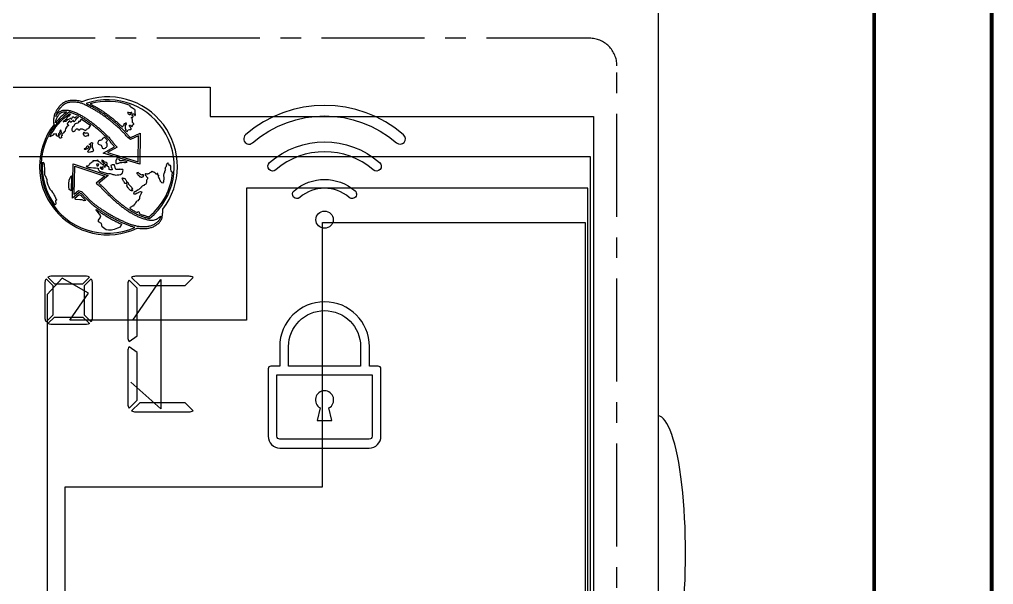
# Model space of a CAD drawing. Header units: millimetres. Extents: x 50 to 800, y 302 to 428.
# Drawn here: x 573.88 to 609.35, y 382.34 to 402.91 of the extents above; entities that cross this region are included whole.
import ezdxf

# ---------------------------------------------------------------- set-up
doc = ezdxf.new("R2010")
doc.units = ezdxf.units.MM
doc.header["$LTSCALE"] = 3
doc.linetypes.add('CENTER', pattern=[2, 1.25, -0.25, 0.25, -0.25])
for name, color, linetype in [('1', 4, 'CONTINUOUS'), ('com', 1, 'CONTINUOUS'), ('DWG', 7, 'CONTINUOUS'), ('title', 7, 'CONTINUOUS')]:
    doc.layers.add(name, color=color, linetype=linetype)

# ---------------------------------------------------------------- blocks, each defined once
blk = doc.blocks.new('SIGN-C')
at = {"layer": '1', "color": 4, "const_width": 0.238}
blk.add_lwpolyline([(0, 0), (0, 210), (297, 210), (297, 0)], close=True, dxfattribs=at)
at = {"layer": 'title', "const_width": 0.238}
blk.add_lwpolyline([(7.137, 7.137), (7.137, 202.863), (289.863, 202.863), (289.863, 7.137)], close=True, dxfattribs=at)
blk = doc.blocks.new('SPC')
at = {"layer": 'DWG'}
for points in [[(55.425, 38.715), (55.392, 38.721), (55.359, 38.726), (55.326, 38.73), (55.293, 38.733), (55.26, 38.735), (55.226, 38.736), (55.193, 38.736), (55.159, 38.735), (55.126, 38.733), (55.093, 38.73), (55.06, 38.726), (55.027, 38.719), (54.994, 38.712), (54.963, 38.702), (54.937, 38.691), (54.907, 38.677), (54.877, 38.661), (54.849, 38.643), (54.821, 38.624), (54.795, 38.604), (54.77, 38.582), (54.745, 38.56), (54.722, 38.536), (54.699, 38.511), (54.677, 38.486), (54.657, 38.459), (54.637, 38.432), (54.619, 38.404), (54.602, 38.376), (54.585, 38.347), (54.57, 38.317), (54.556, 38.287), (54.543, 38.256), (54.531, 38.225), (54.528, 38.217), (54.518, 38.185), (54.509, 38.153), (54.501, 38.12), (54.495, 38.088), (54.491, 38.054), (54.488, 38.021), (54.487, 37.988), (54.488, 37.954), (54.492, 37.921), (54.499, 37.889), (54.508, 37.861, 0.794375), (57.538, 34.091), (57.567, 34.086), (57.6, 34.082), (57.633, 34.078), (57.666, 34.074), (57.699, 34.072), (57.733, 34.07), (57.766, 34.07), (57.8, 34.07), (57.833, 34.072), (57.866, 34.074), (57.9, 34.078), (57.933, 34.082), (57.965, 34.088), (57.998, 34.096), (58.03, 34.105), (58.062, 34.115), (58.093, 34.127), (58.124, 34.14), (58.153, 34.155), (58.182, 34.171), (58.211, 34.189), (58.239, 34.207), (58.266, 34.226), (58.293, 34.246), (58.318, 34.268), (58.342, 34.292), (58.364, 34.316), (58.384, 34.343), (58.402, 34.371), (58.418, 34.401), (58.43, 34.432), (58.44, 34.463), (58.445, 34.488), (58.45, 34.521), (58.455, 34.554), (58.458, 34.587), (58.461, 34.621), (58.464, 34.654), (58.466, 34.687), (58.468, 34.721), (58.47, 34.754), (58.471, 34.778, 0.762052), (55.526, 38.688), (55.522, 38.69), (55.49, 38.699), (55.458, 38.707)], [(55.686, 38.619), (55.715, 38.605), (55.745, 38.59), (55.775, 38.574), (55.805, 38.559), (55.834, 38.544), (55.864, 38.528), (55.893, 38.512), (55.922, 38.496), (55.951, 38.479), (55.98, 38.463), (56.009, 38.446), (56.038, 38.429), (56.067, 38.412), (56.095, 38.395), (56.124, 38.377), (56.152, 38.359), (56.18, 38.341), (56.208, 38.323), (56.236, 38.305), (56.264, 38.286), (56.292, 38.268), (56.319, 38.249), (56.347, 38.23), (56.374, 38.211), (56.401, 38.191), (56.428, 38.171), (56.455, 38.152), (56.482, 38.132), (56.508, 38.111), (56.535, 38.091), (56.561, 38.071), (56.587, 38.05), (56.613, 38.029), (56.639, 38.008), (56.665, 37.987), (56.691, 37.965), (56.716, 37.944), (56.742, 37.922), (56.767, 37.9), (56.792, 37.878), (56.817, 37.856), (56.842, 37.834), (56.866, 37.811), (56.891, 37.788), (56.915, 37.766), (56.94, 37.743), (56.964, 37.72), (56.988, 37.697), (57.012, 37.673), (57.036, 37.65), (57.059, 37.626), (57.083, 37.602), (57.092, 37.593), (57.115, 37.568), (57.137, 37.543), (57.158, 37.518), (57.179, 37.492), (57.201, 37.467), (57.224, 37.442), (57.248, 37.419), (57.274, 37.398), (57.302, 37.38), (57.644, 37.546), (57.634, 36.419), (56.296, 36.819), (56.706, 37.051), (56.69, 37.068), (56.668, 37.093), (56.646, 37.119), (56.625, 37.145), (56.604, 37.171), (56.584, 37.197), (56.563, 37.224), (56.543, 37.25), (56.522, 37.276), (56.5, 37.302), (56.479, 37.327), (56.457, 37.352), (56.44, 37.369), (56.417, 37.393), (56.393, 37.417), (56.369, 37.441), (56.345, 37.464), (56.321, 37.487), (56.297, 37.509), (56.272, 37.532), (56.247, 37.554), (56.222, 37.577), (56.197, 37.599), (56.172, 37.621), (56.147, 37.643), (56.122, 37.665), (56.096, 37.686), (56.071, 37.708), (56.045, 37.729), (56.019, 37.75), (55.993, 37.771), (55.967, 37.792), (55.941, 37.813), (55.914, 37.833), (55.888, 37.853), (55.861, 37.874), (55.835, 37.894), (55.808, 37.913), (55.781, 37.933), (55.754, 37.953), (55.726, 37.972), (55.699, 37.991), (55.671, 38.01), (55.643, 38.028), (55.616, 38.047), (55.587, 38.065), (55.559, 38.082), (55.531, 38.1), (55.502, 38.117), (55.473, 38.134), (55.444, 38.15), (55.415, 38.166), (55.385, 38.182), (55.356, 38.197), (55.326, 38.212), (55.295, 38.226), (55.265, 38.24), (55.234, 38.253), (55.203, 38.265), (55.172, 38.276), (55.14, 38.287), (55.108, 38.296), (55.076, 38.305), (55.058, 38.309, 0.90576), (57.447, 34.111), (57.436, 34.113), (57.404, 34.122), (57.372, 34.131), (57.34, 34.141), (57.308, 34.152), (57.298, 34.155), (57.267, 34.166), (57.236, 34.178), (57.205, 34.19), (57.173, 34.202), (57.142, 34.214), (57.112, 34.227), (57.081, 34.24), (57.05, 34.253), (57.019, 34.267), (56.989, 34.28), (56.959, 34.294), (56.928, 34.308), (56.898, 34.323), (56.868, 34.337), (56.838, 34.352), (56.808, 34.367), (56.778, 34.382), (56.749, 34.397), (56.719, 34.412), (56.689, 34.428), (56.66, 34.444), (56.631, 34.46), (56.601, 34.476), (56.572, 34.492), (56.543, 34.509), (56.514, 34.526), (56.486, 34.543), (56.457, 34.56), (56.428, 34.577), (56.4, 34.594), (56.371, 34.612), (56.343, 34.63), (56.315, 34.647), (56.287, 34.666), (56.259, 34.684), (56.231, 34.702), (56.203, 34.721), (56.176, 34.74), (56.148, 34.759), (56.121, 34.778), (56.094, 34.797), (56.066, 34.817), (56.04, 34.836), (56.013, 34.856), (55.986, 34.876), (55.96, 34.897), (55.958, 34.898), (55.932, 34.919), (55.906, 34.94), (55.881, 34.962), (55.856, 34.984), (55.831, 35.006), (55.807, 35.029), (55.783, 35.053), (55.759, 35.076), (55.736, 35.1), (55.712, 35.124), (55.689, 35.148), (55.666, 35.172), (55.642, 35.195), (55.619, 35.219), (55.599, 35.24), (55.576, 35.264), (55.552, 35.288), (55.529, 35.311), (55.503, 35.333), (55.476, 35.352), (55.446, 35.368), (55.414, 35.376), (55.177, 35.174), (55.204, 36.43), (56.485, 35.999), (56.134, 35.726), (56.159, 35.703), (56.184, 35.681), (56.209, 35.659), (56.213, 35.655), (56.238, 35.632), (56.262, 35.609), (56.285, 35.586), (56.309, 35.562), (56.332, 35.538), (56.355, 35.514), (56.378, 35.49), (56.401, 35.466), (56.425, 35.442), (56.448, 35.418), (56.457, 35.408), (56.48, 35.385), (56.504, 35.361), (56.528, 35.338), (56.552, 35.315), (56.576, 35.291), (56.6, 35.269), (56.625, 35.246), (56.649, 35.223), (56.674, 35.201), (56.699, 35.178), (56.724, 35.156), (56.749, 35.134), (56.774, 35.112), (56.8, 35.09), (56.825, 35.069), (56.851, 35.047), (56.876, 35.026), (56.902, 35.005), (56.928, 34.984), (56.955, 34.963), (56.981, 34.943), (57.007, 34.923), (57.034, 34.902), (57.061, 34.882), (57.088, 34.863), (57.115, 34.843), (57.142, 34.824), (57.17, 34.805), (57.197, 34.786), (57.225, 34.768), (57.253, 34.749), (57.281, 34.731), (57.31, 34.714), (57.338, 34.696), (57.367, 34.679), (57.396, 34.663), (57.425, 34.646), (57.454, 34.631), (57.484, 34.615), (57.514, 34.6), (57.544, 34.586), (57.574, 34.572), (57.605, 34.559), (57.636, 34.546), (57.667, 34.534), (57.698, 34.523), (57.699, 34.522), (57.731, 34.511), (57.762, 34.5), (57.794, 34.489), (57.826, 34.479), (57.858, 34.47), (57.89, 34.461), (57.923, 34.454), (57.956, 34.448), (57.989, 34.443), (57.989, 34.443, 0.837913), (55.675, 38.625)], [(57.425, 38.413), (57.403, 38.43), (57.367, 38.452), (57.335, 38.467), (57.304, 38.487), (57.283, 38.509), (57.275, 38.536), (57.281, 38.553, 0.157444), (55.825, 38.613), (55.949, 38.544), (55.979, 38.528), (56.008, 38.511), (56.037, 38.494), (56.066, 38.477), (56.095, 38.46), (56.124, 38.442), (56.153, 38.424), (56.182, 38.406), (56.21, 38.388), (56.239, 38.37), (56.267, 38.351), (56.295, 38.333), (56.323, 38.314), (56.351, 38.295), (56.379, 38.275), (56.406, 38.256), (56.434, 38.236), (56.461, 38.216), (56.488, 38.196), (56.515, 38.176), (56.542, 38.156), (56.569, 38.135), (56.596, 38.114), (56.622, 38.093), (56.648, 38.072), (56.675, 38.051), (56.701, 38.03), (56.727, 38.008), (56.752, 37.986), (56.778, 37.964), (56.803, 37.942), (56.829, 37.92), (56.854, 37.897), (56.879, 37.875), (56.904, 37.852), (56.929, 37.829), (56.954, 37.806), (56.978, 37.783), (57.002, 37.76), (57.002, 37.782), (57.022, 37.815), (57.05, 37.819), (57.059, 37.842), (57.059, 37.859), (57.054, 37.876), (57.063, 37.892), (57.076, 37.895), (57.093, 37.898), (57.117, 37.917), (57.139, 37.917), (57.139, 37.89), (57.125, 37.878), (57.13, 37.849), (57.11, 37.831), (57.092, 37.814), (57.092, 37.723), (57.124, 37.668), (57.1, 37.664), (57.13, 37.634), (57.156, 37.606), (57.164, 37.597), (57.185, 37.618), (57.188, 37.621), (57.211, 37.668), (57.25, 37.674), (57.266, 37.674), (57.299, 37.677), (57.307, 37.679), (57.317, 37.688), (57.319, 37.706), (57.306, 37.736), (57.305, 37.737), (57.286, 37.764), (57.271, 37.777), (57.252, 37.81), (57.261, 37.831), (57.289, 37.837), (57.305, 37.808), (57.313, 37.797), (57.33, 37.793), (57.356, 37.788), (57.366, 37.805), (57.36, 37.845), (57.377, 37.85), (57.396, 37.86), (57.417, 37.874), (57.417, 37.895), (57.391, 37.907), (57.369, 37.933), (57.366, 37.966), (57.367, 38.006), (57.367, 38.033), (57.357, 38.047), (57.363, 38.078), (57.321, 38.096), (57.338, 38.121), (57.362, 38.123), (57.375, 38.129), (57.385, 38.152), (57.385, 38.176), (57.358, 38.19), (57.35, 38.217), (57.376, 38.246), (57.42, 38.245), (57.437, 38.219), (57.445, 38.192), (57.464, 38.182), (57.476, 38.208), (57.466, 38.297), (57.464, 38.319), (57.458, 38.353), (57.464, 38.38), (57.453, 38.403)], [(54.844, 38.315), (54.877, 38.321), (54.91, 38.324), (54.944, 38.324), (54.977, 38.322), (54.98, 38.321, 0.058687), (54.558, 37.923), (54.561, 37.934), (54.57, 37.967), (54.579, 37.999), (54.589, 38.031), (54.6, 38.062), (54.613, 38.093), (54.626, 38.124), (54.641, 38.154), (54.642, 38.155), (54.658, 38.184), (54.677, 38.211), (54.699, 38.237), (54.724, 38.259), (54.751, 38.278), (54.781, 38.294), (54.812, 38.306)], [(67.234, 37.48, 0.37367), (61.481, 37.48, 1), (61.733, 37.19, -0.37367), (66.982, 37.19, 1)], [(55.094, 38.248), (55.11, 38.244), (55.071, 38.199), (55.049, 38.165), (55.028, 38.148), (55.001, 38.12), (54.973, 38.104), (54.96, 38.059), (54.918, 38.011), (54.903, 37.999), (54.875, 37.988), (54.858, 37.981), (54.836, 37.956), (54.863, 37.967), (54.892, 37.978), (54.947, 37.984), (54.973, 38.01), (55.011, 38.041), (55.049, 38.056), (55.09, 38.073), (55.108, 38.095), (55.125, 38.09), (55.129, 38.062), (55.154, 38.057), (55.171, 38.107), (55.175, 38.121), (55.18, 38.136), (55.198, 38.14), (55.216, 38.132), (55.241, 38.117), (55.271, 38.112), (55.29, 38.115), (55.302, 38.121), (55.309, 38.132), (55.316, 38.153), (55.389, 38.12), (55.379, 38.1), (55.338, 38.083), (55.312, 38.07), (55.289, 38.034), (55.266, 37.981), (55.242, 37.961), (55.214, 37.966), (55.222, 37.984), (55.218, 38.007), (55.205, 38.009), (55.18, 37.976), (55.147, 37.956), (55.127, 37.94), (55.108, 37.943), (55.101, 37.957), (55.098, 37.974), (55.081, 37.988), (55.056, 37.978), (55.056, 37.978), (55.032, 37.954), (55.028, 37.923), (54.999, 37.907), (54.984, 37.884), (54.984, 37.867), (55.007, 37.867), (55.026, 37.847), (55.032, 37.815), (54.991, 37.794), (54.965, 37.762), (54.926, 37.707), (54.911, 37.657), (54.908, 37.637), (54.898, 37.597), (54.878, 37.596), (54.853, 37.556), (54.819, 37.522), (54.792, 37.49), (54.8, 37.459), (54.77, 37.432), (54.787, 37.388), (54.758, 37.365), (54.73, 37.357), (54.705, 37.376), (54.696, 37.409), (54.699, 37.457), (54.711, 37.486), (54.724, 37.51), (54.757, 37.526), (54.782, 37.555), (54.79, 37.563), (54.767, 37.575), (54.763, 37.601), (54.767, 37.627), (54.767, 37.643), (54.738, 37.647), (54.725, 37.621), (54.715, 37.596), (54.691, 37.548), (54.668, 37.516), (54.655, 37.454), (54.655, 37.422), (54.592, 37.446), (54.597, 37.48), (54.592, 37.516), (54.555, 37.511), (54.492, 37.511), (54.474, 37.469), (54.352, 37.414, -0.118437), (55.076, 38.253)], [(66.127, 36.206, 0.37367), (62.587, 36.206, -1), (62.354, 36.475, -0.37367), (66.361, 36.475, -1)], [(54.56, 35.081), (54.568, 34.972), (54.551, 34.923, -0.177796), (54.095, 36.493), (54.119, 36.474), (54.146, 36.433), (54.153, 36.359), (54.163, 36.26), (54.161, 36.182), (54.16, 36.115), (54.155, 36.059, 0.003177), (54.158, 36.03), (54.187, 35.999), (54.208, 35.946), (54.221, 35.916), (54.241, 35.863), (54.247, 35.788), (54.268, 35.705), (54.282, 35.659), (54.322, 35.594), (54.357, 35.502), (54.413, 35.444), (54.448, 35.387), (54.488, 35.348), (54.496, 35.299), (54.541, 35.25), (54.564, 35.194), (54.568, 35.151), (54.592, 35.129), (54.596, 35.102)], [(57.395, 34.727), (57.423, 34.711), (57.452, 34.695), (57.48, 34.68), (57.509, 34.665), (57.538, 34.65), (57.543, 34.648), (57.543, 34.649), (57.549, 34.685), (57.592, 34.688), (57.606, 34.667), (57.603, 34.634), (57.605, 34.619), (57.627, 34.61), (57.656, 34.598), (57.686, 34.586), (57.715, 34.576), (57.749, 34.564), (57.781, 34.553), (57.811, 34.542), (57.842, 34.532), (57.873, 34.524), (57.903, 34.516), (57.934, 34.509), (57.965, 34.503), (57.973, 34.502, 0.201417), (58.823, 36.129), (58.793, 36.141), (58.77, 36.176), (58.766, 36.221), (58.76, 36.258), (58.76, 36.266), (58.757, 36.299), (58.761, 36.329), (58.752, 36.362), (58.727, 36.362), (58.711, 36.358), (58.698, 36.376), (58.691, 36.411), (58.674, 36.427), (58.667, 36.449), (58.646, 36.454), (58.623, 36.445), (58.593, 36.392), (58.599, 36.37), (58.587, 36.339), (58.574, 36.306), (58.559, 36.284), (58.553, 36.256), (58.542, 36.224), (58.563, 36.211), (58.557, 36.18), (58.537, 36.17), (58.534, 36.139), (58.532, 36.102), (58.507, 36.093), (58.501, 36.052), (58.493, 36.027), (58.493, 35.982), (58.507, 35.955), (58.505, 35.923), (58.501, 35.884), (58.505, 35.847), (58.495, 35.824), (58.489, 35.792), (58.492, 35.767), (58.46, 35.728), (58.427, 35.737), (58.408, 35.759), (58.396, 35.78), (58.369, 35.818), (58.355, 35.839), (58.356, 35.877), (58.334, 35.896), (58.331, 35.917), (58.314, 35.942), (58.317, 35.966), (58.327, 35.992), (58.326, 36.012), (58.309, 36.007), (58.29, 36.034), (58.292, 36.061), (58.286, 36.077), (58.265, 36.077), (58.256, 36.066), (58.251, 36.048), (58.23, 36.044), (58.219, 36.065), (58.206, 36.082), (58.176, 36.101), (58.155, 36.118), (58.127, 36.129), (58.106, 36.138), (58.086, 36.138), (58.069, 36.159), (58.049, 36.134), (58.041, 36.122), (58.028, 36.115), (57.996, 36.104), (57.986, 36.085), (57.965, 36.067), (57.948, 36.062), (57.923, 36.062), (57.918, 36.052), (57.9, 36.048), (57.881, 36.057), (57.864, 36.06), (57.842, 36.059), (57.824, 36.046), (57.824, 36.034), (57.826, 36.017), (57.841, 36.002), (57.864, 35.985), (57.874, 35.97), (57.886, 35.947), (57.91, 35.927), (57.908, 35.905), (57.917, 35.88), (57.905, 35.86), (57.881, 35.845), (57.874, 35.833), (57.878, 35.819), (57.874, 35.802), (57.874, 35.786), (57.872, 35.768), (57.87, 35.752), (57.861, 35.728), (57.857, 35.707), (57.855, 35.685), (57.828, 35.67), (57.805, 35.668), (57.786, 35.66), (57.786, 35.64), (57.761, 35.635), (57.744, 35.626), (57.718, 35.612), (57.704, 35.6), (57.695, 35.586), (57.688, 35.575), (57.674, 35.561), (57.652, 35.544), (57.639, 35.526), (57.618, 35.513), (57.584, 35.479), (57.544, 35.468), (57.489, 35.426), (57.465, 35.411), (57.439, 35.404), (57.419, 35.395), (57.412, 35.374), (57.403, 35.351), (57.408, 35.338), (57.455, 35.331), (57.485, 35.338), (57.494, 35.35), (57.539, 35.367), (57.563, 35.367), (57.586, 35.382), (57.597, 35.395), (57.622, 35.408), (57.659, 35.419), (57.701, 35.411), (57.701, 35.394), (57.697, 35.366), (57.677, 35.344), (57.664, 35.321), (57.66, 35.293), (57.643, 35.273), (57.627, 35.254), (57.621, 35.215), (57.618, 35.189), (57.617, 35.166), (57.612, 35.131), (57.583, 35.113), (57.554, 35.084), (57.52, 35.071), (57.494, 35.047), (57.47, 35.008), (57.449, 34.963), (57.42, 34.942), (57.404, 34.887), (57.386, 34.891), (57.355, 34.882), (57.328, 34.864), (57.279, 34.837), (57.262, 34.81), (57.283, 34.796), (57.311, 34.778), (57.339, 34.761), (57.367, 34.744)], [(65.256, 35.203, 0.37367), (63.458, 35.203, -1), (63.247, 35.446, -0.37367), (65.467, 35.446, -1)], [(55.795, 32.305, 0.136063), (55.691, 32.334), (54.392, 32.334, 0.136063), (54.288, 32.305), (54.528, 32.064), (55.555, 32.064)], [(59.577, 32.293, 0.136063), (59.431, 32.334), (57.479, 32.334, 0.136063), (57.333, 32.293), (57.626, 31.998), (59.283, 31.998)], [(54.221, 32.239), (54.46, 31.997), (54.46, 30.919), (54.221, 30.678, -0.139094), (54.191, 30.783), (54.191, 32.133, -0.139094)], [(55.892, 32.133), (55.892, 30.783, -0.139094), (55.862, 30.678), (55.622, 30.919), (55.622, 31.997), (55.862, 32.239, -0.139094)], [(57.238, 32.199, 0.139094), (57.195, 32.051), (57.195, 30.108, 0.139094), (57.238, 29.959), (57.531, 30.166), (57.531, 31.904)], [(66.411, 28.963, 0.414214), (66.31, 29.064), (65.989, 29.064), (65.989, 29.774, 1), (62.726, 29.774), (62.726, 29.064), (62.404, 29.064, 0.414214), (62.303, 28.963), (62.303, 26.51, 0.414214), (62.729, 26.084), (65.985, 26.084, 0.414214), (66.411, 26.51)], [(63.047, 29.064), (63.047, 29.774, -1), (65.668, 29.774), (65.668, 29.064)], [(55.795, 30.611, -0.136063), (55.691, 30.582), (54.392, 30.582, -0.136063), (54.288, 30.611), (54.528, 30.852), (55.555, 30.852)], [(57.238, 29.771, 0.139094), (57.195, 29.622), (57.195, 27.68, 0.139094), (57.238, 27.531), (57.531, 27.827), (57.531, 29.565)], [(66.09, 26.51, -0.414214), (65.985, 26.405), (62.729, 26.405, -0.414214), (62.624, 26.51), (62.624, 28.743), (66.09, 28.743)], [(64.519, 27.543, 3.847294), (64.195, 27.543), (64.094, 27.085), (64.62, 27.085)], [(59.283, 27.732), (57.626, 27.732), (57.333, 27.437, 0.136063), (57.479, 27.397), (59.431, 27.397, 0.136063), (59.577, 27.437)]]:
    blk.add_lwpolyline(points, format="xyb", close=True, dxfattribs=at)
for points in [[(55.288, 38.672), (55.257, 38.674), (55.225, 38.675), (55.194, 38.675), (55.162, 38.674), (55.131, 38.672), (55.1, 38.669), (55.07, 38.665), (55.04, 38.659), (55.011, 38.652), (54.983, 38.644), (54.961, 38.635), (54.934, 38.623), (54.908, 38.608), (54.883, 38.592), (54.858, 38.575), (54.834, 38.556), (54.81, 38.537), (54.788, 38.516), (54.766, 38.494), (54.745, 38.471), (54.725, 38.447), (54.706, 38.423), (54.688, 38.397), (54.671, 38.372), (54.654, 38.345), (54.639, 38.318), (54.625, 38.29), (54.612, 38.262), (54.6, 38.233), (54.589, 38.204), (54.586, 38.197), (54.577, 38.167), (54.573, 38.154), (54.586, 38.181), (54.588, 38.185), (54.607, 38.217), (54.629, 38.249), (54.656, 38.28), (54.686, 38.307), (54.719, 38.33), (54.755, 38.35), (54.792, 38.365), (54.831, 38.375), (54.869, 38.382), (54.908, 38.385), (54.945, 38.385), (54.983, 38.383), (55.019, 38.378), (55.055, 38.372), (55.09, 38.364), (55.124, 38.355), (55.158, 38.345), (55.192, 38.334), (55.225, 38.322), (55.257, 38.309), (55.289, 38.296), (55.321, 38.282), (55.352, 38.267), (55.383, 38.252), (55.414, 38.236), (55.444, 38.22), (55.474, 38.204), (55.504, 38.187), (55.533, 38.17), (55.562, 38.152), (55.591, 38.134), (55.62, 38.116), (55.649, 38.098), (55.677, 38.079), (55.705, 38.06), (55.733, 38.041), (55.761, 38.022), (55.789, 38.002), (55.817, 37.983), (55.844, 37.963), (55.871, 37.943), (55.898, 37.923), (55.925, 37.902), (55.952, 37.881), (55.979, 37.861), (56.005, 37.84), (56.031, 37.819), (56.058, 37.797), (56.084, 37.776), (56.11, 37.755), (56.136, 37.733), (56.161, 37.711), (56.187, 37.689), (56.213, 37.667), (56.238, 37.645), (56.263, 37.622), (56.288, 37.6), (56.313, 37.577), (56.338, 37.554), (56.363, 37.531), (56.388, 37.508), (56.412, 37.484), (56.436, 37.461), (56.461, 37.436), (56.485, 37.412), (56.502, 37.393), (56.525, 37.367), (56.547, 37.341), (56.569, 37.315), (56.591, 37.288), (56.612, 37.261), (56.632, 37.235), (56.632, 37.235), (56.653, 37.209), (56.673, 37.183), (56.693, 37.158), (56.714, 37.133), (56.735, 37.11), (56.805, 37.036), (56.451, 36.836), (57.573, 36.501), (57.582, 37.448), (57.298, 37.31), (57.238, 37.348), (57.207, 37.373), (57.18, 37.399), (57.155, 37.426), (57.133, 37.452), (57.111, 37.478), (57.09, 37.504), (57.069, 37.528), (57.048, 37.551), (57.039, 37.56), (57.016, 37.583), (56.993, 37.606), (56.969, 37.629), (56.945, 37.653), (56.922, 37.676), (56.898, 37.698), (56.874, 37.721), (56.849, 37.744), (56.825, 37.766), (56.801, 37.788), (56.776, 37.81), (56.751, 37.832), (56.727, 37.854), (56.702, 37.876), (56.677, 37.897), (56.651, 37.918), (56.626, 37.939), (56.601, 37.96), (56.575, 37.981), (56.549, 38.002), (56.523, 38.022), (56.497, 38.043), (56.471, 38.063), (56.445, 38.083), (56.418, 38.102), (56.392, 38.122), (56.365, 38.141), (56.338, 38.161), (56.311, 38.18), (56.284, 38.198), (56.257, 38.217), (56.23, 38.236), (56.202, 38.254), (56.175, 38.272), (56.147, 38.29), (56.119, 38.308), (56.091, 38.325), (56.063, 38.342), (56.035, 38.359), (56.007, 38.376), (55.978, 38.393), (55.95, 38.41), (55.921, 38.426), (55.892, 38.442), (55.864, 38.458), (55.835, 38.474), (55.805, 38.489), (55.776, 38.505), (55.747, 38.52), (55.718, 38.535), (55.688, 38.55), (55.659, 38.565), (55.629, 38.579), (55.599, 38.593), (55.59, 38.598), (55.561, 38.61), (55.533, 38.621), (55.504, 38.631), (55.474, 38.64), (55.444, 38.648), (55.413, 38.655), (55.382, 38.66), (55.351, 38.665), (55.32, 38.669)], [(55.58, 37.682), (55.609, 37.665), (55.626, 37.65), (55.658, 37.645), (55.659, 37.645), (55.684, 37.659), (55.697, 37.676), (55.719, 37.698), (55.748, 37.715), (55.776, 37.732), (55.783, 37.736), (55.81, 37.763), (55.788, 37.776), (55.806, 37.801), (55.843, 37.816), (55.502, 38.052), (55.489, 38.042), (55.487, 38.019), (55.46, 38.007), (55.456, 37.966), (55.404, 37.966), (55.398, 37.914), (55.361, 37.912), (55.32, 37.9), (55.276, 37.88), (55.251, 37.854), (55.224, 37.801), (55.185, 37.77), (55.183, 37.748), (55.167, 37.725), (55.156, 37.698), (55.16, 37.654), (55.168, 37.625), (55.193, 37.605), (55.218, 37.601), (55.243, 37.618), (55.274, 37.638), (55.292, 37.665), (55.323, 37.696), (55.374, 37.707), (55.379, 37.679), (55.395, 37.665), (55.419, 37.661), (55.442, 37.666), (55.456, 37.699), (55.487, 37.703), (55.522, 37.698), (55.536, 37.698), (55.557, 37.69)], [(57.207, 38.248), (57.233, 38.232), (57.241, 38.22), (57.264, 38.224), (57.277, 38.218), (57.301, 38.231), (57.31, 38.247), (57.339, 38.279), (57.34, 38.298), (57.318, 38.3), (57.279, 38.282), (57.25, 38.28), (57.221, 38.298), (57.187, 38.29)], [(55.746, 37.536), (55.728, 37.54), (55.694, 37.54), (55.68, 37.54), (55.647, 37.536), (55.636, 37.547), (55.61, 37.563), (55.59, 37.563), (55.566, 37.537), (55.57, 37.499), (55.589, 37.481), (55.597, 37.462), (55.619, 37.445), (55.655, 37.434), (55.664, 37.435), (55.696, 37.442), (55.707, 37.45), (55.739, 37.461), (55.777, 37.457), (55.769, 37.499), (55.766, 37.51)], [(56.338, 36.987), (56.368, 37.001), (56.392, 37.017), (56.415, 37.037), (56.431, 37.058), (56.447, 37.075), (56.446, 37.098), (56.443, 37.126), (56.437, 37.142), (56.437, 37.169), (56.417, 37.177), (56.401, 37.214), (56.427, 37.242), (56.439, 37.259), (56.452, 37.281), (56.441, 37.294), (56.42, 37.318), (56.404, 37.335), (56.381, 37.358), (56.358, 37.382), (56.338, 37.401), (56.334, 37.394), (56.322, 37.379), (56.27, 37.353), (56.261, 37.319), (56.245, 37.304), (56.228, 37.286), (56.216, 37.283), (56.183, 37.277), (56.15, 37.271), (56.132, 37.262), (56.123, 37.249), (56.112, 37.222), (56.108, 37.205), (56.103, 37.172), (56.103, 37.17), (56.123, 37.146), (56.126, 37.143), (56.157, 37.131), (56.186, 37.124), (56.225, 37.101), (56.236, 37.085), (56.25, 37.052), (56.261, 37.018), (56.265, 36.995), (56.299, 36.988), (56.303, 36.987), (56.336, 36.987)], [(55.724, 36.984), (55.697, 36.964), (55.69, 36.958), (55.658, 36.951), (55.632, 36.95), (55.606, 36.968), (55.617, 36.987), (55.648, 36.995), (55.672, 37.008), (55.692, 37.023), (55.711, 37.087), (55.74, 37.087), (55.777, 37.058), (55.771, 37.029), (55.748, 37)], [(55.896, 37.02), (55.918, 36.983), (55.933, 36.953), (55.938, 36.938), (55.939, 36.92), (55.937, 36.901), (55.922, 36.879), (55.896, 36.867), (55.856, 36.864), (55.822, 36.849), (55.816, 36.846), (55.793, 36.841), (55.761, 36.849), (55.754, 36.852), (55.732, 36.877), (55.751, 36.905), (55.758, 36.912), (55.781, 36.938), (55.796, 36.954), (55.812, 36.983), (55.823, 37), (55.836, 37.022), (55.845, 37.032), (55.843, 37.068), (55.846, 37.107), (55.846, 37.115), (55.826, 37.115), (55.801, 37.128), (55.805, 37.151), (55.825, 37.149), (55.834, 37.159), (55.846, 37.171), (55.846, 37.184), (55.86, 37.197), (55.878, 37.201), (55.904, 37.188), (55.909, 37.171), (55.907, 37.155), (55.896, 37.132), (55.896, 37.104), (55.893, 37.067)], [(56.719, 36.027), (56.751, 36.02), (56.752, 36.02), (56.804, 36.03), (56.867, 36.03), (56.922, 36.041), (56.964, 36.059), (56.99, 36.072), (56.996, 36.109), (57.019, 36.132), (57.011, 36.164), (57.022, 36.195), (57.009, 36.224), (56.938, 36.227), (56.905, 36.23), (56.891, 36.227), (56.858, 36.221), (56.822, 36.219), (56.765, 36.219), (56.749, 36.242), (56.733, 36.3), (56.718, 36.329), (56.715, 36.363), (56.705, 36.389), (56.629, 36.389), (56.6, 36.384), (56.574, 36.363), (56.589, 36.316), (56.603, 36.286), (56.61, 36.271), (56.626, 36.245), (56.626, 36.211), (56.555, 36.206), (56.518, 36.219), (56.521, 36.266), (56.498, 36.321), (56.459, 36.328), (56.441, 36.42), (56.444, 36.432), (56.437, 36.45), (56.414, 36.473), (56.406, 36.476), (56.374, 36.485), (56.341, 36.494), (56.33, 36.497), (56.311, 36.536), (56.288, 36.554), (56.248, 36.56), (56.248, 36.531), (56.264, 36.505), (56.288, 36.489), (56.309, 36.455), (56.34, 36.436), (56.366, 36.416), (56.366, 36.415), (56.393, 36.405), (56.402, 36.36), (56.377, 36.36), (56.37, 36.351), (56.363, 36.335), (56.366, 36.304), (56.338, 36.308), (56.334, 36.323), (56.335, 36.336), (56.335, 36.342), (56.335, 36.349), (56.333, 36.359), (56.325, 36.38), (56.316, 36.388), (56.307, 36.392), (56.287, 36.396), (56.277, 36.398), (56.268, 36.406), (56.257, 36.414), (56.244, 36.418), (56.236, 36.421), (56.228, 36.435), (56.188, 36.469), (56.175, 36.487), (56.155, 36.496), (56.115, 36.513), (56.12, 36.533), (56.114, 36.545), (56.108, 36.557), (56.098, 36.557), (56.08, 36.552), (56.066, 36.546), (56.06, 36.538), (56.038, 36.532), (56.001, 36.531), (55.977, 36.534), (55.962, 36.535), (55.945, 36.538), (55.925, 36.534), (55.92, 36.504), (55.893, 36.493), (55.886, 36.484), (55.87, 36.47), (55.846, 36.455), (55.832, 36.448), (55.816, 36.438), (55.8, 36.403), (55.779, 36.381), (55.759, 36.359), (55.721, 36.347), (55.688, 36.347), (55.672, 36.331), (55.779, 36.295), (55.861, 36.29), (55.939, 36.287), (56.013, 36.277), (56.091, 36.274), (56.125, 36.263), (56.117, 36.216), (56.146, 36.187), (56.165, 36.165), (56.486, 36.058), (56.5, 36.08), (56.553, 36.077), (56.589, 36.062), (56.623, 36.054), (56.65, 36.041), (56.686, 36.035)], [(56.781, 36.601), (56.769, 36.574), (56.767, 36.568), (56.762, 36.535), (56.76, 36.509), (56.759, 36.489), (56.754, 36.456), (56.753, 36.439), (56.779, 36.439), (56.812, 36.44), (56.816, 36.44), (56.848, 36.449), (56.872, 36.456), (56.915, 36.481), (56.953, 36.476), (56.981, 36.481), (57.03, 36.483), (57.073, 36.48), (57.074, 36.479), (57.108, 36.48), (57.13, 36.485), (57.155, 36.493), (57.169, 36.5), (56.997, 36.551), (56.988, 36.536), (56.948, 36.539), (56.917, 36.542), (56.886, 36.575), (56.884, 36.585), (56.791, 36.613)], [(58.349, 34.402), (58.334, 34.378), (58.317, 34.355), (58.297, 34.334), (58.276, 34.313), (58.254, 34.294), (58.23, 34.275), (58.205, 34.257), (58.179, 34.241), (58.151, 34.224), (58.124, 34.209), (58.097, 34.196), (58.07, 34.183), (58.042, 34.173), (58.013, 34.163), (57.983, 34.155), (57.953, 34.148), (57.923, 34.143), (57.892, 34.138), (57.861, 34.135), (57.829, 34.133), (57.798, 34.131), (57.766, 34.131), (57.735, 34.132), (57.703, 34.133), (57.671, 34.135), (57.64, 34.138), (57.608, 34.142), (57.576, 34.147), (57.545, 34.152), (57.513, 34.158), (57.482, 34.165), (57.451, 34.173), (57.42, 34.181), (57.389, 34.19), (57.359, 34.199), (57.328, 34.21), (57.319, 34.213), (57.288, 34.224), (57.257, 34.235), (57.227, 34.247), (57.196, 34.259), (57.165, 34.271), (57.135, 34.284), (57.105, 34.296), (57.074, 34.309), (57.044, 34.323), (57.014, 34.336), (56.984, 34.35), (56.954, 34.364), (56.924, 34.378), (56.895, 34.392), (56.865, 34.407), (56.836, 34.421), (56.806, 34.436), (56.777, 34.451), (56.747, 34.467), (56.718, 34.482), (56.689, 34.498), (56.66, 34.514), (56.631, 34.53), (56.603, 34.546), (56.574, 34.562), (56.545, 34.579), (56.517, 34.595), (56.488, 34.612), (56.46, 34.629), (56.432, 34.646), (56.404, 34.664), (56.376, 34.681), (56.348, 34.699), (56.32, 34.717), (56.292, 34.735), (56.265, 34.753), (56.238, 34.772), (56.21, 34.79), (56.183, 34.809), (56.156, 34.828), (56.129, 34.847), (56.102, 34.866), (56.076, 34.886), (56.049, 34.905), (56.023, 34.925), (55.997, 34.945), (55.996, 34.946), (55.97, 34.966), (55.945, 34.987), (55.921, 35.008), (55.897, 35.029), (55.873, 35.051), (55.849, 35.074), (55.826, 35.096), (55.802, 35.12), (55.779, 35.143), (55.756, 35.167), (55.733, 35.19), (55.733, 35.19), (55.709, 35.214), (55.686, 35.238), (55.662, 35.262), (55.643, 35.282), (55.62, 35.306), (55.596, 35.331), (55.57, 35.356), (55.541, 35.381), (55.508, 35.405), (55.468, 35.425), (55.399, 35.444), (55.241, 35.309), (55.263, 36.345), (56.358, 35.978), (56.039, 35.729), (56.119, 35.657), (56.144, 35.635), (56.168, 35.614), (56.172, 35.61), (56.195, 35.588), (56.219, 35.566), (56.242, 35.542), (56.265, 35.519), (56.288, 35.495), (56.311, 35.472), (56.334, 35.447), (56.357, 35.423), (56.381, 35.399), (56.404, 35.375), (56.413, 35.365), (56.437, 35.341), (56.461, 35.318), (56.485, 35.294), (56.51, 35.27), (56.534, 35.247), (56.559, 35.224), (56.583, 35.201), (56.608, 35.178), (56.633, 35.155), (56.658, 35.133), (56.683, 35.11), (56.709, 35.088), (56.734, 35.066), (56.76, 35.044), (56.786, 35.022), (56.812, 35), (56.838, 34.979), (56.864, 34.957), (56.89, 34.936), (56.917, 34.915), (56.943, 34.894), (56.97, 34.874), (56.997, 34.853), (57.024, 34.833), (57.052, 34.813), (57.079, 34.793), (57.107, 34.774), (57.135, 34.754), (57.163, 34.735), (57.191, 34.716), (57.22, 34.698), (57.249, 34.68), (57.277, 34.661), (57.307, 34.644), (57.336, 34.626), (57.366, 34.609), (57.396, 34.593), (57.426, 34.576), (57.456, 34.561), (57.487, 34.545), (57.518, 34.53), (57.549, 34.516), (57.581, 34.502), (57.613, 34.489), (57.646, 34.476), (57.678, 34.465), (57.679, 34.465), (57.71, 34.453), (57.71, 34.453), (57.742, 34.442), (57.775, 34.431), (57.808, 34.421), (57.842, 34.411), (57.876, 34.402), (57.91, 34.394), (57.946, 34.388), (57.981, 34.382), (58.018, 34.379), (58.055, 34.377), (58.092, 34.378), (58.13, 34.382), (58.169, 34.389), (58.207, 34.399), (58.244, 34.414), (58.279, 34.434), (58.3, 34.448), (58.329, 34.47), (58.358, 34.494), (58.385, 34.521), (58.389, 34.526), (58.385, 34.499), (58.381, 34.479), (58.373, 34.452), (58.362, 34.427)], [(56.129, 36.391), (56.114, 36.364), (56.108, 36.342), (56.086, 36.335), (56.078, 36.351), (56.081, 36.367), (56.082, 36.382), (56.068, 36.404), (56.077, 36.435), (56.116, 36.426)], [(56.288, 36.302), (56.26, 36.305), (56.245, 36.293), (56.236, 36.296), (56.203, 36.303), (56.19, 36.296), (56.202, 36.273), (56.215, 36.272), (56.234, 36.253), (56.234, 36.236), (56.264, 36.237), (56.299, 36.255), (56.299, 36.258)], [(55.065, 35.834), (55.096, 35.918), (55.133, 35.991), (55.139, 35.995), (55.127, 35.44), (55.054, 35.492), (55.044, 35.597), (55.049, 35.702)], [(57.183, 35.586), (57.174, 35.602), (57.159, 35.614), (57.16, 35.631), (57.168, 35.661), (57.158, 35.71), (57.126, 35.714), (57.101, 35.714), (57.077, 35.727), (57.071, 35.745), (57.059, 35.77), (57.059, 35.771), (57.033, 35.791), (57.021, 35.825), (57.007, 35.848), (56.996, 35.876), (56.985, 35.9), (57.006, 35.914), (57.03, 35.906), (57.051, 35.9), (57.081, 35.897), (57.097, 35.884), (57.103, 35.872), (57.118, 35.843), (57.143, 35.802), (57.145, 35.774), (57.154, 35.761), (57.2, 35.755), (57.21, 35.702), (57.216, 35.7), (57.234, 35.676), (57.257, 35.646), (57.293, 35.615), (57.32, 35.595), (57.322, 35.592), (57.34, 35.563), (57.357, 35.535), (57.366, 35.516), (57.359, 35.511), (57.326, 35.506), (57.342, 35.494), (57.369, 35.473), (57.369, 35.456), (57.35, 35.449), (57.323, 35.445), (57.298, 35.459), (57.272, 35.479), (57.249, 35.502), (57.234, 35.513), (57.216, 35.537), (57.199, 35.551)], [(57.654, 36.036), (57.614, 36.059), (57.587, 36.099), (57.567, 36.106), (57.547, 36.101), (57.525, 36.095), (57.52, 36.085), (57.522, 36.074), (57.53, 36.06), (57.55, 36.049), (57.561, 36.032), (57.568, 36.023), (57.58, 36.007), (57.592, 36.001), (57.604, 35.995), (57.609, 35.988), (57.623, 35.98), (57.619, 35.972), (57.628, 35.96), (57.634, 35.953), (57.653, 35.95), (57.667, 35.95), (57.678, 35.945), (57.701, 35.942), (57.71, 35.946), (57.725, 35.959), (57.747, 35.955), (57.762, 35.969), (57.764, 35.98), (57.766, 35.998), (57.765, 36.021), (57.755, 36.037), (57.74, 36.03), (57.713, 36.027), (57.708, 36.017), (57.679, 36.023)], [(55.558, 35.201), (55.579, 35.18), (55.603, 35.156), (55.626, 35.133), (55.649, 35.109), (55.666, 35.092), (55.601, 35.081), (55.528, 35.113), (55.443, 35.113), (55.301, 35.129), (55.263, 35.174), (55.428, 35.315), (55.447, 35.305), (55.469, 35.289), (55.491, 35.27), (55.513, 35.249), (55.535, 35.225)], [(56.606, 34.019), (56.495, 34.019), (56.411, 34.03), (56.259, 34.14), (56.232, 34.25), (56.132, 34.319), (56.132, 34.382), (56.185, 34.461), (56.211, 34.54), (56.035, 34.771), (56.061, 34.752), (56.089, 34.732), (56.116, 34.713), (56.144, 34.694), (56.172, 34.675), (56.2, 34.656), (56.228, 34.637), (56.257, 34.619), (56.285, 34.601), (56.313, 34.582), (56.342, 34.565), (56.371, 34.547), (56.399, 34.529), (56.428, 34.512), (56.457, 34.495), (56.486, 34.478), (56.516, 34.461), (56.545, 34.444), (56.574, 34.427), (56.604, 34.411), (56.634, 34.395), (56.663, 34.379), (56.693, 34.363), (56.723, 34.348), (56.753, 34.332), (56.783, 34.317), (56.813, 34.302), (56.844, 34.287), (56.874, 34.272), (56.905, 34.258), (56.935, 34.244), (56.97, 34.228), (56.921, 34.124), (56.816, 34.087), (56.701, 34.04)]]:
    blk.add_lwpolyline(points, close=True, dxfattribs=at)
blk.add_circle((64.357, 34.395), 0.315, dxfattribs=at)
blk = doc.blocks.new('DWG')
at = {"layer": 'DWG'}
blk.add_lwpolyline([(0, 0), (0, 44.5), (76.5, 44.5), (76.5, 0)], close=True, dxfattribs=at)
at = {"layer": 'DWG', "linetype": 'CENTER'}
blk.add_lwpolyline([(2.5, 3.5), (74, 3.5, 0.414214), (75, 4.5), (75, 40, 0.414214), (74, 41), (2.5, 41, 0.414214), (1.5, 40), (1.5, 4.5, 0.414214)], format="xyb", close=True, dxfattribs=at)
at = {"layer": 'DWG'}
blk.add_ellipse((76.5, 22.25), major_axis=(0, -5), ratio=0.2, start_param=0, end_param=3.141593, dxfattribs=at)
blk.add_blockref('SPC', (0, 0), dxfattribs=at)

msp = doc.modelspace()

# ---------------------------------------------------------------- linework, layer by layer
at = {"layer": 'com', "color": 6}
msp.add_lwpolyline([(569.881, 400.448), (580.826, 400.448), (580.826, 399.38), (594.778, 399.38), (594.778, 366.941), (591.795, 366.941), (590.367, 369.054), (589.591, 366.962), (587.345, 366.962), (585.922, 369.165), (585.423, 369.165), (585.423, 366.235), (583.024, 366.235), (579.585, 369.096), (578.806, 366.907), (576.65, 366.907), (575.375, 368.652), (570.143, 368.652)], dxfattribs=at)
at = {"layer": 'com', "color": 2}
msp.add_lwpolyline([(573.824, 370.458), (577.187, 370.458), (578.473, 368.412), (579.215, 370.413), (581.44, 370.413), (582.819, 368.509), (583.424, 368.509), (583.424, 366.408), (585.122, 366.408), (585.122, 370.462), (587.709, 370.462), (589.11, 368.481), (589.88, 370.455), (592.147, 370.455), (593.404, 368.695), (594.678, 368.695), (594.678, 397.914), (573.87, 397.914)], dxfattribs=at)
at = {"layer": 'com', "color": 5}
msp.add_lwpolyline([(540.781, 396.742), (540.781, 377.047), (575.55, 377.047), (575.55, 385.9), (584.918, 385.9), (584.918, 395.527), (594.478, 395.527), (594.478, 373.909), (591.505, 373.909), (591.505, 374.594), (587.568, 374.594), (587.568, 373.914), (584.217, 373.914)], dxfattribs=at)
at = {"layer": 'com'}
for points in [[(551.565, 373.507), (574.024, 373.507), (574.024, 372.202), (583.59, 372.202), (583.59, 366.577), (584.953, 366.577), (584.953, 372.202), (594.578, 372.202), (594.578, 396.769), (582.149, 396.769), (582.149, 391.963), (575.715, 391.963), (576.392, 392.949), (575.432, 393.492), (574.893, 392.902), (574.893, 381.152), (540.881, 381.152)], [(578.007, 391.963), (579.028, 393.449), (579.028, 388.742), (577.933, 389.707)]]:
    msp.add_lwpolyline(points, dxfattribs=at)

# ---------------------------------------------------------------- block references
at = {"layer": 'DWG'}
msp.add_blockref('DWG', (520.633, 361.229), dxfattribs=at)
at = {"layer": 'title', "xscale": 0.5987992081486201, "yscale": 0.5987992081486201, "zscale": 0.5987992081486242}
msp.add_blockref('SIGN-C', (431.432, 302.253), dxfattribs=at)

doc.saveas('drawing.dxf')
